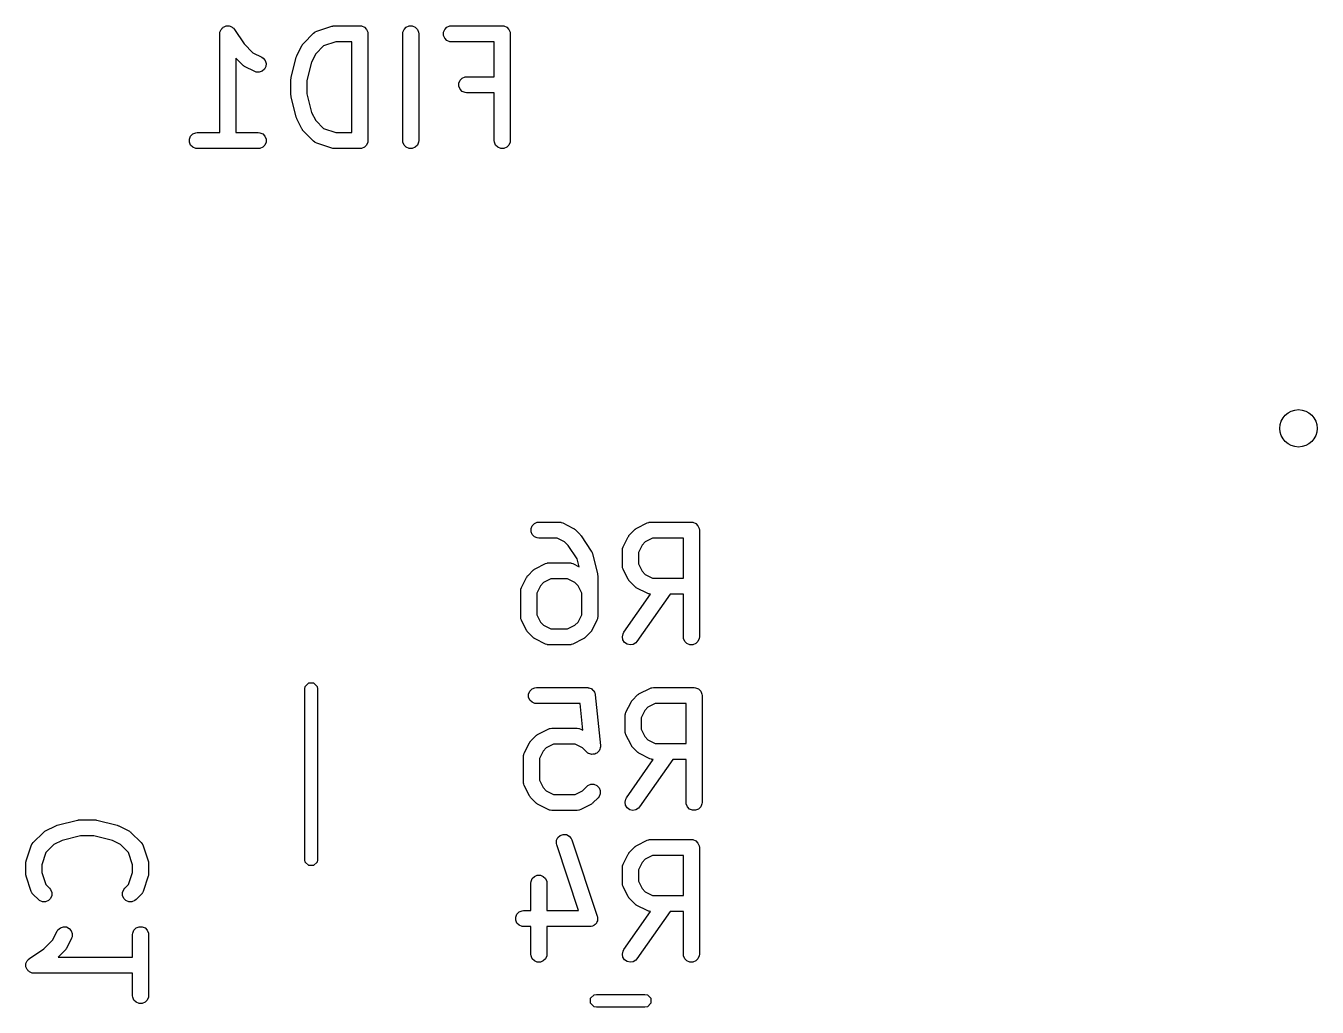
# Model space of a CAD drawing. Extents: x 0.25 to 2.52, y 0.36 to 1.75.
# Drawn here: x 1.9306 to 2.4069, y 1.3866 to 1.7484 of the extents above; entities that cross this region are included whole.
import ezdxf

# ---------------------------------------------------------------- set-up
doc = ezdxf.new("R2010")
doc.units = 0
doc.header["$MEASUREMENT"] = 0
doc.layers.add('BLACK', color=7, linetype='CONTINUOUS')

msp = doc.modelspace()

# ---------------------------------------------------------------- linework, layer by layer
at = {"layer": 'BLACK', "linetype": 'CONTINUOUS'}
for p, q in [((2.0037, 1.74803), (2.00394, 1.74819)), ((2.00394, 1.74819), (2.00422, 1.74825)), ((2.00422, 1.74825), (2.00449, 1.74836)), ((2.00449, 1.74836), (2.00478, 1.74836)), ((2.00478, 1.74836), (2.00507, 1.74842)), ((2.00507, 1.74842), (2.00535, 1.74836)), ((2.00535, 1.74836), (2.00564, 1.74836)), ((2.00564, 1.74836), (2.00591, 1.74825)), ((2.00591, 1.74825), (2.0062, 1.74819)), ((2.0062, 1.74819), (2.00644, 1.74803)), ((2.03788, 1.74639), (2.0435, 1.74827)), ((2.0435, 1.74827), (2.04379, 1.74833)), ((2.04379, 1.74833), (2.04386, 1.74836)), ((2.04386, 1.74836), (2.04397, 1.74837)), ((2.04397, 1.74837), (2.04407, 1.74839)), ((2.04407, 1.74839), (2.04415, 1.74839)), ((2.04415, 1.74839), (2.04444, 1.74842)), ((2.04444, 1.74842), (2.05381, 1.74842)), ((2.05381, 1.74842), (2.05439, 1.74836)), ((2.05439, 1.74836), (2.05545, 1.74792)), ((2.07092, 1.74792), (2.07198, 1.74836)), ((2.07198, 1.74836), (2.07314, 1.74836)), ((2.07314, 1.74836), (2.0742, 1.74792)), ((2.08592, 1.74792), (2.08698, 1.74836)), ((2.08698, 1.74836), (2.08756, 1.74842)), ((2.08756, 1.74842), (2.10631, 1.74842)), ((2.10631, 1.74842), (2.10688, 1.74836)), ((2.10688, 1.74836), (2.10795, 1.74792)), ((2.00212, 1.74547), (2.00217, 1.74604)), ((2.00212, 1.74546), (2.00212, 1.74547)), ((2.00212, 1.74547), (2.00212, 1.74547)), ((2.00212, 1.74547), (2.00212, 1.74547)), ((2.00212, 1.70905), (2.00212, 1.74546)), ((2.00217, 1.74604), (2.00228, 1.74631)), ((2.00228, 1.74631), (2.00234, 1.7466)), ((2.00234, 1.7466), (2.0025, 1.74684)), ((2.0025, 1.74684), (2.00261, 1.7471)), ((2.00261, 1.7471), (2.00282, 1.74731)), ((2.00282, 1.74731), (2.00298, 1.74755)), ((2.00298, 1.74755), (2.00322, 1.74771)), ((2.00322, 1.74771), (2.00343, 1.74792)), ((2.00343, 1.74792), (2.0037, 1.74803)), ((2.00644, 1.74803), (2.00671, 1.74792)), ((2.00671, 1.74792), (2.00692, 1.74771)), ((2.00692, 1.74771), (2.00716, 1.74755)), ((2.00716, 1.74755), (2.00752, 1.74711)), ((2.00752, 1.74711), (2.00752, 1.7471)), ((2.00752, 1.7471), (2.00752, 1.7471)), ((2.00752, 1.7471), (2.00753, 1.7471)), ((2.00753, 1.7471), (2.01111, 1.74172)), ((2.03298, 1.74193), (2.03673, 1.74568)), ((2.03673, 1.74568), (2.03717, 1.74604)), ((2.03717, 1.74604), (2.03727, 1.74608)), ((2.03727, 1.74608), (2.03735, 1.74615)), ((2.03735, 1.74615), (2.03788, 1.74639)), ((2.05545, 1.74792), (2.05627, 1.7471)), ((2.05627, 1.7471), (2.05671, 1.74604)), ((2.05671, 1.74604), (2.05676, 1.74546)), ((2.05676, 1.74546), (2.05676, 1.70609)), ((2.06961, 1.74546), (2.06966, 1.74604)), ((2.06961, 1.70609), (2.06961, 1.74546)), ((2.06966, 1.74604), (2.0701, 1.7471)), ((2.0701, 1.7471), (2.07092, 1.74792)), ((2.0742, 1.74792), (2.07501, 1.7471)), ((2.07501, 1.7471), (2.07546, 1.74604)), ((2.07546, 1.74604), (2.07551, 1.74546)), ((2.07551, 1.74546), (2.07551, 1.70609)), ((2.08466, 1.74604), (2.0851, 1.7471)), ((2.08466, 1.74489), (2.08466, 1.74604)), ((2.0851, 1.74382), (2.08466, 1.74489)), ((2.0851, 1.7471), (2.08592, 1.74792)), ((2.08592, 1.74301), (2.0851, 1.74382)), ((2.10795, 1.74792), (2.10876, 1.7471)), ((2.10876, 1.7471), (2.1092, 1.74604)), ((2.1092, 1.74604), (2.10926, 1.74546)), ((2.10926, 1.74546), (2.10926, 1.70609)), ((2.01111, 1.74172), (2.01432, 1.73852)), ((2.03055, 1.73741), (2.03242, 1.74116)), ((2.03242, 1.74116), (2.03258, 1.74141)), ((2.03258, 1.74141), (2.03261, 1.74148)), ((2.03261, 1.74148), (2.03268, 1.74156)), ((2.03268, 1.74156), (2.03273, 1.74165)), ((2.03273, 1.74165), (2.03279, 1.7417)), ((2.03279, 1.7417), (2.03298, 1.74193)), ((2.04041, 1.74101), (2.03749, 1.73809)), ((2.04492, 1.74251), (2.04041, 1.74101)), ((2.05086, 1.74251), (2.04492, 1.74251)), ((2.05086, 1.70905), (2.05086, 1.74251)), ((2.08698, 1.74257), (2.08592, 1.74301)), ((2.08756, 1.74251), (2.08698, 1.74257)), ((2.10335, 1.74251), (2.08756, 1.74251)), ((2.10335, 1.72967), (2.10335, 1.74251)), ((2.01048, 1.734), (2.00802, 1.73646)), ((2.00802, 1.73646), (2.00802, 1.70905)), ((2.01071, 1.73382), (2.01048, 1.734)), ((2.01076, 1.73376), (2.01071, 1.73382)), ((2.01085, 1.7337), (2.01076, 1.73376)), ((2.01432, 1.73852), (2.01764, 1.73686)), ((2.01764, 1.73686), (2.01813, 1.73655)), ((2.01813, 1.73655), (2.01888, 1.73568)), ((2.01888, 1.73568), (2.01925, 1.73458)), ((2.01925, 1.73458), (2.01916, 1.73344)), ((2.02845, 1.72931), (2.03033, 1.73681)), ((2.03033, 1.73681), (2.03034, 1.73685)), ((2.03034, 1.73687), (2.03043, 1.73711)), ((2.03034, 1.73685), (2.03034, 1.73687)), ((2.03043, 1.73711), (2.03052, 1.73735)), ((2.03052, 1.73735), (2.03053, 1.73737)), ((2.03053, 1.73737), (2.03055, 1.73741)), ((2.03598, 1.73506), (2.03427, 1.72823)), ((2.03749, 1.73809), (2.03598, 1.73506)), ((2.01093, 1.73363), (2.01085, 1.7337)), ((2.011, 1.73361), (2.01093, 1.73363)), ((2.01125, 1.73345), (2.011, 1.73361)), ((2.015, 1.73157), (2.01125, 1.73345)), ((2.01554, 1.73137), (2.015, 1.73157)), ((2.01669, 1.73129), (2.01554, 1.73137)), ((2.01778, 1.73165), (2.01669, 1.73129)), ((2.01865, 1.7324), (2.01778, 1.73165)), ((2.01916, 1.73344), (2.01865, 1.7324)), ((2.0284, 1.72895), (2.02842, 1.72917)), ((2.02842, 1.72917), (2.02844, 1.72921)), ((2.02844, 1.72921), (2.02845, 1.72931)), ((2.09073, 1.72836), (2.09154, 1.72917)), ((2.09154, 1.72917), (2.09261, 1.72961)), ((2.09261, 1.72961), (2.09318, 1.72967)), ((2.09318, 1.72967), (2.10335, 1.72967)), ((2.02836, 1.72859), (2.02837, 1.72869)), ((2.02836, 1.72297), (2.02836, 1.72859)), ((2.02837, 1.72873), (2.0284, 1.72895)), ((2.02837, 1.72869), (2.02837, 1.72873)), ((2.03427, 1.72823), (2.03427, 1.72333)), ((2.09029, 1.72729), (2.09073, 1.72836)), ((2.09029, 1.72614), (2.09029, 1.72729)), ((2.09073, 1.72508), (2.09029, 1.72614)), ((2.09154, 1.72426), (2.09073, 1.72508)), ((2.09261, 1.72382), (2.09154, 1.72426)), ((2.02837, 1.72287), (2.02836, 1.72297)), ((2.02837, 1.72282), (2.02837, 1.72287)), ((2.0284, 1.72261), (2.02837, 1.72282)), ((2.02842, 1.72239), (2.0284, 1.72261)), ((2.02844, 1.72235), (2.02842, 1.72239)), ((2.02845, 1.72225), (2.02844, 1.72235)), ((2.03033, 1.71475), (2.02845, 1.72225)), ((2.03427, 1.72333), (2.03598, 1.7165)), ((2.09318, 1.72376), (2.09261, 1.72382)), ((2.10335, 1.72376), (2.09318, 1.72376)), ((2.10335, 1.70609), (2.10335, 1.72376)), ((2.03034, 1.71471), (2.03033, 1.71475)), ((2.03034, 1.71469), (2.03034, 1.71471)), ((2.03598, 1.7165), (2.03749, 1.71347)), ((2.03043, 1.71445), (2.03034, 1.71469)), ((2.03052, 1.71421), (2.03043, 1.71445)), ((2.03053, 1.71419), (2.03052, 1.71421)), ((2.03055, 1.71415), (2.03053, 1.71419)), ((2.03242, 1.7104), (2.03055, 1.71415)), ((2.03258, 1.71015), (2.03242, 1.7104)), ((2.03261, 1.71008), (2.03258, 1.71015)), ((2.03268, 1.71), (2.03261, 1.71008)), ((2.03273, 1.70991), (2.03268, 1.71)), ((2.03749, 1.71347), (2.04041, 1.71055)), ((2.04041, 1.71055), (2.04492, 1.70905)), ((1.99092, 1.70667), (1.99136, 1.70773)), ((1.99092, 1.70552), (1.99092, 1.70667)), ((1.99136, 1.70445), (1.99092, 1.70552)), ((1.99136, 1.70773), (1.99218, 1.70855)), ((1.99218, 1.70855), (1.99324, 1.70899)), ((1.99324, 1.70899), (1.99382, 1.70905)), ((1.99382, 1.70905), (2.00212, 1.70905)), ((2.00802, 1.70905), (2.01632, 1.70905)), ((2.01632, 1.70905), (2.01689, 1.70899)), ((2.01689, 1.70899), (2.01796, 1.70855)), ((2.01796, 1.70855), (2.01877, 1.70773)), ((2.01877, 1.70773), (2.01921, 1.70667)), ((2.01921, 1.70552), (2.01877, 1.70445)), ((2.01921, 1.70667), (2.01921, 1.70552)), ((2.03279, 1.70986), (2.03273, 1.70991)), ((2.03298, 1.70963), (2.03279, 1.70986)), ((2.03673, 1.70588), (2.03298, 1.70963)), ((2.03717, 1.70551), (2.03673, 1.70588)), ((2.03727, 1.70547), (2.03717, 1.70551)), ((2.03735, 1.7054), (2.03727, 1.70547)), ((2.03788, 1.70517), (2.03735, 1.7054)), ((2.04492, 1.70905), (2.05086, 1.70905)), ((2.05671, 1.70552), (2.05627, 1.70445)), ((2.05676, 1.70609), (2.05671, 1.70552)), ((2.06966, 1.70552), (2.06961, 1.70609)), ((2.0701, 1.70445), (2.06966, 1.70552)), ((2.07546, 1.70552), (2.07501, 1.70445)), ((2.07551, 1.70609), (2.07546, 1.70552)), ((2.10341, 1.70552), (2.10335, 1.70609)), ((2.10385, 1.70445), (2.10341, 1.70552)), ((2.1092, 1.70552), (2.10876, 1.70445)), ((2.10926, 1.70609), (2.1092, 1.70552)), ((1.99218, 1.70364), (1.99136, 1.70445)), ((1.99324, 1.7032), (1.99218, 1.70364)), ((1.99382, 1.70314), (1.99324, 1.7032)), ((2.01632, 1.70314), (1.99382, 1.70314)), ((2.01689, 1.7032), (2.01632, 1.70314)), ((2.01796, 1.70364), (2.01689, 1.7032)), ((2.01877, 1.70445), (2.01796, 1.70364)), ((2.0435, 1.70329), (2.03788, 1.70517)), ((2.04379, 1.70323), (2.0435, 1.70329)), ((2.04386, 1.7032), (2.04379, 1.70323)), ((2.04397, 1.70319), (2.04386, 1.7032)), ((2.04407, 1.70316), (2.04397, 1.70319)), ((2.04415, 1.70317), (2.04407, 1.70316)), ((2.04444, 1.70314), (2.04415, 1.70317)), ((2.05381, 1.70314), (2.04444, 1.70314)), ((2.05439, 1.7032), (2.05381, 1.70314)), ((2.05545, 1.70364), (2.05439, 1.7032)), ((2.05627, 1.70445), (2.05545, 1.70364)), ((2.07092, 1.70364), (2.0701, 1.70445)), ((2.07198, 1.7032), (2.07092, 1.70364)), ((2.07314, 1.7032), (2.07198, 1.7032)), ((2.0742, 1.70364), (2.07314, 1.7032)), ((2.07501, 1.70445), (2.0742, 1.70364)), ((2.10467, 1.70364), (2.10385, 1.70445)), ((2.10573, 1.7032), (2.10467, 1.70364)), ((2.10688, 1.7032), (2.10573, 1.7032)), ((2.10795, 1.70364), (2.10688, 1.7032)), ((2.10876, 1.70445), (2.10795, 1.70364)), ((2.11692, 1.56304), (2.11736, 1.5641)), ((2.11692, 1.56189), (2.11692, 1.56304)), ((2.11736, 1.5641), (2.11818, 1.56492)), ((2.11818, 1.56492), (2.11924, 1.56536)), ((2.11924, 1.56536), (2.11982, 1.56542)), ((2.11982, 1.56542), (2.12731, 1.56542)), ((2.12731, 1.56542), (2.12789, 1.56536)), ((2.12789, 1.56536), (2.12799, 1.56532)), ((2.12799, 1.56532), (2.12809, 1.56531)), ((2.12809, 1.56531), (2.12864, 1.5651)), ((2.12864, 1.5651), (2.13238, 1.56323)), ((2.13238, 1.56323), (2.13263, 1.56307)), ((2.13263, 1.56307), (2.1327, 1.56304)), ((2.1327, 1.56304), (2.13279, 1.56298)), ((2.13279, 1.56298), (2.13287, 1.56292)), ((2.13287, 1.56292), (2.13293, 1.56286)), ((2.13293, 1.56286), (2.13315, 1.56268)), ((2.13315, 1.56268), (2.13503, 1.5608)), ((2.15335, 1.5608), (2.15522, 1.56268)), ((2.15522, 1.56268), (2.15545, 1.56286)), ((2.15545, 1.56286), (2.1555, 1.56292)), ((2.1555, 1.56292), (2.15559, 1.56298)), ((2.15559, 1.56298), (2.15567, 1.56304)), ((2.15567, 1.56304), (2.15574, 1.56307)), ((2.15574, 1.56307), (2.15599, 1.56323)), ((2.15599, 1.56323), (2.15974, 1.5651)), ((2.15974, 1.5651), (2.16028, 1.56531)), ((2.16028, 1.56531), (2.16039, 1.56532)), ((2.16039, 1.56532), (2.16048, 1.56536)), ((2.16048, 1.56536), (2.16106, 1.56542)), ((2.16106, 1.56542), (2.17606, 1.56542)), ((2.17606, 1.56542), (2.17663, 1.56536)), ((2.17663, 1.56536), (2.1777, 1.56492)), ((2.1777, 1.56492), (2.17851, 1.5641)), ((2.17851, 1.5641), (2.17895, 1.56304)), ((2.17895, 1.56304), (2.17901, 1.56246)), ((2.17901, 1.56246), (2.17901, 1.52309)), ((2.11736, 1.56082), (2.11692, 1.56189)), ((2.11818, 1.56001), (2.11736, 1.56082)), ((2.11924, 1.55957), (2.11818, 1.56001)), ((2.11982, 1.55951), (2.11924, 1.55957)), ((2.12662, 1.55951), (2.11982, 1.55951)), ((2.12932, 1.55816), (2.12662, 1.55951)), ((2.13064, 1.55683), (2.12932, 1.55816)), ((2.13503, 1.5608), (2.13503, 1.5608)), ((2.13503, 1.5608), (2.13503, 1.5608)), ((2.13503, 1.5608), (2.13522, 1.56057)), ((2.13522, 1.56057), (2.13539, 1.56035)), ((2.13539, 1.56035), (2.13539, 1.56035)), ((2.13539, 1.56035), (2.1354, 1.56035)), ((2.1354, 1.56035), (2.13915, 1.55473)), ((2.15092, 1.55629), (2.1528, 1.56003)), ((2.1528, 1.56003), (2.15295, 1.56028)), ((2.15295, 1.56028), (2.15298, 1.56035)), ((2.15298, 1.56035), (2.15305, 1.56044)), ((2.15305, 1.56044), (2.1531, 1.56052)), ((2.1531, 1.56052), (2.15316, 1.56058)), ((2.15316, 1.56058), (2.15335, 1.5608)), ((2.15906, 1.55816), (2.15786, 1.55697)), ((2.16176, 1.55951), (2.15906, 1.55816)), ((2.17311, 1.55951), (2.16176, 1.55951)), ((2.17311, 1.54479), (2.17311, 1.55951)), ((2.13395, 1.55188), (2.13064, 1.55683)), ((2.13915, 1.55473), (2.13932, 1.55441)), ((2.13932, 1.55441), (2.13936, 1.55435)), ((2.13936, 1.55435), (2.13938, 1.55428)), ((2.13938, 1.55428), (2.13942, 1.55422)), ((2.13942, 1.55422), (2.13943, 1.55415)), ((2.13943, 1.55415), (2.13955, 1.55381)), ((2.13955, 1.55381), (2.14143, 1.54631)), ((2.15061, 1.55496), (2.15067, 1.55554)), ((2.15061, 1.54934), (2.15061, 1.55496)), ((2.15067, 1.55554), (2.15071, 1.55564)), ((2.15071, 1.55574), (2.15092, 1.55629)), ((2.15071, 1.55564), (2.15071, 1.55574)), ((2.15786, 1.55697), (2.15651, 1.55427)), ((2.15651, 1.55427), (2.15651, 1.55004)), ((2.11809, 1.54798), (2.11818, 1.54805)), ((2.11818, 1.54805), (2.11825, 1.54808)), ((2.11825, 1.54808), (2.1185, 1.54823)), ((2.1185, 1.54823), (2.12224, 1.55011)), ((2.12224, 1.55011), (2.12279, 1.55031)), ((2.12279, 1.55031), (2.12289, 1.55032)), ((2.12289, 1.55032), (2.12299, 1.55036)), ((2.12299, 1.55036), (2.12357, 1.55042)), ((2.12357, 1.55042), (2.13106, 1.55042)), ((2.13106, 1.55042), (2.13164, 1.55036)), ((2.13164, 1.55036), (2.13174, 1.55032)), ((2.13174, 1.55032), (2.13184, 1.55031)), ((2.13184, 1.55031), (2.13238, 1.55011)), ((2.13238, 1.55011), (2.13468, 1.54896)), ((2.13468, 1.54896), (2.13395, 1.55188)), ((2.15067, 1.54876), (2.15061, 1.54934)), ((2.15071, 1.54867), (2.15067, 1.54876)), ((2.15071, 1.54856), (2.15071, 1.54867)), ((2.15092, 1.54802), (2.15071, 1.54856)), ((2.1528, 1.54427), (2.15092, 1.54802)), ((2.15651, 1.55004), (2.15786, 1.54734)), ((2.11343, 1.54129), (2.1153, 1.54504)), ((2.1153, 1.54504), (2.11546, 1.54528)), ((2.11546, 1.54528), (2.11549, 1.54536)), ((2.11549, 1.54536), (2.11555, 1.54544)), ((2.11555, 1.54544), (2.11561, 1.54553)), ((2.11561, 1.54553), (2.11567, 1.54558)), ((2.11567, 1.54558), (2.11585, 1.5458)), ((2.11585, 1.5458), (2.11773, 1.54768)), ((2.11773, 1.54768), (2.11795, 1.54786)), ((2.11795, 1.54786), (2.11801, 1.54792)), ((2.11801, 1.54792), (2.11809, 1.54798)), ((2.12426, 1.54451), (2.12156, 1.54316)), ((2.13037, 1.54451), (2.12426, 1.54451)), ((2.13306, 1.54316), (2.13037, 1.54451)), ((2.14143, 1.54631), (2.14144, 1.54621)), ((2.14144, 1.54621), (2.14146, 1.54617)), ((2.14146, 1.54617), (2.14148, 1.54595)), ((2.14148, 1.54595), (2.14151, 1.54573)), ((2.14151, 1.54573), (2.14151, 1.54569)), ((2.14151, 1.54569), (2.14152, 1.54559)), ((2.14152, 1.54559), (2.14152, 1.53059)), ((2.15295, 1.54402), (2.1528, 1.54427)), ((2.15298, 1.54395), (2.15295, 1.54402)), ((2.15305, 1.54387), (2.15298, 1.54395)), ((2.1531, 1.54378), (2.15305, 1.54387)), ((2.15316, 1.54373), (2.1531, 1.54378)), ((2.15335, 1.5435), (2.15316, 1.54373)), ((2.15522, 1.54163), (2.15335, 1.5435)), ((2.15786, 1.54734), (2.15906, 1.54614)), ((2.15906, 1.54614), (2.16176, 1.54479)), ((2.16176, 1.54479), (2.17311, 1.54479)), ((2.11311, 1.53997), (2.11317, 1.54054)), ((2.11311, 1.53059), (2.11311, 1.53997)), ((2.11317, 1.54054), (2.11321, 1.54064)), ((2.11321, 1.54064), (2.11322, 1.54075)), ((2.11322, 1.54075), (2.11343, 1.54129)), ((2.12037, 1.54197), (2.11902, 1.53927)), ((2.11902, 1.53927), (2.11902, 1.53129)), ((2.12156, 1.54316), (2.12037, 1.54197)), ((2.13426, 1.54197), (2.13306, 1.54316)), ((2.13561, 1.53927), (2.13426, 1.54197)), ((2.13561, 1.53129), (2.13561, 1.53927)), ((2.15114, 1.52479), (2.16102, 1.53889)), ((2.15545, 1.54144), (2.15522, 1.54163)), ((2.1555, 1.54138), (2.15545, 1.54144)), ((2.15559, 1.54133), (2.1555, 1.54138)), ((2.15567, 1.54126), (2.15559, 1.54133)), ((2.15574, 1.54123), (2.15567, 1.54126)), ((2.15599, 1.54108), (2.15574, 1.54123)), ((2.16822, 1.53889), (2.15598, 1.5214)), ((2.15974, 1.5392), (2.15599, 1.54108)), ((2.16028, 1.53899), (2.15974, 1.5392)), ((2.16039, 1.53899), (2.16028, 1.53899)), ((2.16048, 1.53895), (2.16039, 1.53899)), ((2.16102, 1.53889), (2.16048, 1.53895)), ((2.17311, 1.53889), (2.16822, 1.53889)), ((2.17311, 1.52309), (2.17311, 1.53889)), ((2.11317, 1.53002), (2.11311, 1.53059)), ((2.11321, 1.52992), (2.11317, 1.53002)), ((2.11322, 1.52981), (2.11321, 1.52992)), ((2.11343, 1.52927), (2.11322, 1.52981)), ((2.1153, 1.52552), (2.11343, 1.52927)), ((2.11902, 1.53129), (2.12037, 1.52859)), ((2.13426, 1.52859), (2.13561, 1.53129)), ((2.1412, 1.52927), (2.13933, 1.52552)), ((2.14141, 1.52981), (2.1412, 1.52927)), ((2.14142, 1.52992), (2.14141, 1.52981)), ((2.14146, 1.53002), (2.14142, 1.52992)), ((2.14152, 1.53059), (2.14146, 1.53002)), ((2.11546, 1.52527), (2.1153, 1.52552)), ((2.11549, 1.5252), (2.11546, 1.52527)), ((2.11555, 1.52512), (2.11549, 1.5252)), ((2.11561, 1.52503), (2.11555, 1.52512)), ((2.11567, 1.52498), (2.11561, 1.52503)), ((2.11585, 1.52476), (2.11567, 1.52498)), ((2.11773, 1.52288), (2.11585, 1.52476)), ((2.12037, 1.52859), (2.12156, 1.5274)), ((2.12156, 1.5274), (2.12426, 1.52605)), ((2.12426, 1.52605), (2.13037, 1.52605)), ((2.13037, 1.52605), (2.13306, 1.5274)), ((2.13306, 1.5274), (2.13426, 1.52859)), ((2.13878, 1.52476), (2.1369, 1.52288)), ((2.13896, 1.52498), (2.13878, 1.52476)), ((2.13902, 1.52503), (2.13896, 1.52498)), ((2.13908, 1.52512), (2.13902, 1.52503)), ((2.13914, 1.5252), (2.13908, 1.52512)), ((2.13917, 1.52527), (2.13914, 1.5252)), ((2.13933, 1.52552), (2.13917, 1.52527)), ((2.15061, 1.52316), (2.15086, 1.52428)), ((2.15086, 1.52428), (2.15114, 1.52479)), ((2.11795, 1.52269), (2.11773, 1.52288)), ((2.11801, 1.52264), (2.11795, 1.52269)), ((2.11809, 1.52258), (2.11801, 1.52264)), ((2.11818, 1.52251), (2.11809, 1.52258)), ((2.11825, 1.52248), (2.11818, 1.52251)), ((2.1185, 1.52233), (2.11825, 1.52248)), ((2.12224, 1.52045), (2.1185, 1.52233)), ((2.12279, 1.52025), (2.12224, 1.52045)), ((2.12289, 1.52024), (2.12279, 1.52025)), ((2.12299, 1.5202), (2.12289, 1.52024)), ((2.12357, 1.52014), (2.12299, 1.5202)), ((2.13106, 1.52014), (2.12357, 1.52014)), ((2.13164, 1.5202), (2.13106, 1.52014)), ((2.13174, 1.52024), (2.13164, 1.5202)), ((2.13184, 1.52025), (2.13174, 1.52024)), ((2.13238, 1.52045), (2.13184, 1.52025)), ((2.13613, 1.52233), (2.13238, 1.52045)), ((2.13638, 1.52248), (2.13613, 1.52233)), ((2.13645, 1.52251), (2.13638, 1.52248)), ((2.13654, 1.52258), (2.13645, 1.52251)), ((2.13662, 1.52264), (2.13654, 1.52258)), ((2.13668, 1.52269), (2.13662, 1.52264)), ((2.1369, 1.52288), (2.13668, 1.52269)), ((2.15081, 1.52202), (2.15061, 1.52316)), ((2.15143, 1.52105), (2.15081, 1.52202)), ((2.15237, 1.52039), (2.15143, 1.52105)), ((2.1535, 1.52014), (2.15237, 1.52039)), ((2.15463, 1.52034), (2.1535, 1.52014)), ((2.1556, 1.52096), (2.15463, 1.52034)), ((2.15598, 1.5214), (2.1556, 1.52096)), ((2.17316, 1.52252), (2.17311, 1.52309)), ((2.1736, 1.52145), (2.17316, 1.52252)), ((2.17442, 1.52064), (2.1736, 1.52145)), ((2.17548, 1.5202), (2.17442, 1.52064)), ((2.17663, 1.5202), (2.17548, 1.5202)), ((2.1777, 1.52064), (2.17663, 1.5202)), ((2.17851, 1.52145), (2.1777, 1.52064)), ((2.17895, 1.52252), (2.17851, 1.52145)), ((2.17901, 1.52309), (2.17895, 1.52252)), ((2.03364, 1.50484), (2.03492, 1.50612)), ((2.03492, 1.50612), (2.03673, 1.50612)), ((2.03673, 1.50612), (2.03801, 1.50484)), ((2.03346, 1.50394), (2.03364, 1.50484)), ((2.03346, 1.44094), (2.03346, 1.50394)), ((2.03801, 1.50484), (2.03819, 1.50394)), ((2.03819, 1.50394), (2.03819, 1.44094)), ((2.11605, 1.50204), (2.11649, 1.5031)), ((2.11605, 1.50089), (2.11605, 1.50204)), ((2.11649, 1.49982), (2.11605, 1.50089)), ((2.11649, 1.5031), (2.1173, 1.50392)), ((2.1173, 1.50392), (2.11837, 1.50436)), ((2.11837, 1.50436), (2.11894, 1.50442)), ((2.11894, 1.50442), (2.13769, 1.50442)), ((2.13769, 1.50442), (2.1379, 1.5044)), ((2.1379, 1.5044), (2.13797, 1.5044)), ((2.13797, 1.5044), (2.13804, 1.50438)), ((2.13804, 1.50438), (2.13826, 1.50436)), ((2.13826, 1.50436), (2.13866, 1.50419)), ((2.13866, 1.50419), (2.13908, 1.50407)), ((2.13908, 1.50407), (2.13919, 1.50398)), ((2.13919, 1.50398), (2.13933, 1.50392)), ((2.13933, 1.50392), (2.13963, 1.50361)), ((2.13963, 1.50361), (2.13997, 1.50334)), ((2.13997, 1.50334), (2.14004, 1.50321)), ((2.14004, 1.50321), (2.14014, 1.5031)), ((2.14014, 1.5031), (2.14031, 1.50271)), ((2.14031, 1.50271), (2.14051, 1.50233)), ((2.14051, 1.50233), (2.14056, 1.50211)), ((2.14056, 1.50211), (2.14058, 1.50204)), ((2.14058, 1.50204), (2.14058, 1.50197)), ((2.14058, 1.50197), (2.14063, 1.50176)), ((2.14063, 1.50176), (2.1425, 1.48301)), ((2.15435, 1.4998), (2.15622, 1.50168)), ((2.15622, 1.50168), (2.15645, 1.50186)), ((2.15645, 1.50186), (2.1565, 1.50192)), ((2.1565, 1.50192), (2.15659, 1.50198)), ((2.15659, 1.50198), (2.15667, 1.50204)), ((2.15667, 1.50204), (2.15674, 1.50207)), ((2.15674, 1.50207), (2.15699, 1.50223)), ((2.15699, 1.50223), (2.16074, 1.5041)), ((2.16074, 1.5041), (2.16128, 1.50431)), ((2.16128, 1.50431), (2.16139, 1.50432)), ((2.16139, 1.50432), (2.16148, 1.50436)), ((2.16148, 1.50436), (2.16206, 1.50442)), ((2.16206, 1.50442), (2.17706, 1.50442)), ((2.17706, 1.50442), (2.17763, 1.50436)), ((2.17763, 1.50436), (2.1787, 1.50392)), ((2.1787, 1.50392), (2.17951, 1.5031)), ((2.17951, 1.5031), (2.17995, 1.50204)), ((2.17995, 1.50204), (2.18001, 1.50146)), ((2.18001, 1.50146), (2.18001, 1.46209)), ((2.1173, 1.49901), (2.11649, 1.49982)), ((2.11837, 1.49857), (2.1173, 1.49901)), ((2.11894, 1.49851), (2.11837, 1.49857)), ((2.13502, 1.49851), (2.11894, 1.49851)), ((2.13599, 1.48874), (2.13502, 1.49851)), ((2.15192, 1.49529), (2.1538, 1.49903)), ((2.1538, 1.49903), (2.15395, 1.49928)), ((2.15395, 1.49928), (2.15398, 1.49935)), ((2.15398, 1.49935), (2.15405, 1.49944)), ((2.15405, 1.49944), (2.1541, 1.49952)), ((2.1541, 1.49952), (2.15416, 1.49958)), ((2.15416, 1.49958), (2.15435, 1.4998)), ((2.15886, 1.49597), (2.15751, 1.49327)), ((2.16006, 1.49716), (2.15886, 1.49597)), ((2.16276, 1.49851), (2.16006, 1.49716)), ((2.17411, 1.49851), (2.16276, 1.49851)), ((2.17411, 1.48379), (2.17411, 1.49851)), ((2.15161, 1.49396), (2.15167, 1.49454)), ((2.15161, 1.48834), (2.15161, 1.49396)), ((2.15167, 1.49454), (2.15171, 1.49464)), ((2.15171, 1.49474), (2.15192, 1.49529)), ((2.15171, 1.49464), (2.15171, 1.49474)), ((2.15751, 1.49327), (2.15751, 1.48904)), ((2.11685, 1.4848), (2.11873, 1.48668)), ((2.11873, 1.48668), (2.11895, 1.48686)), ((2.11895, 1.48686), (2.11901, 1.48692)), ((2.11901, 1.48692), (2.11909, 1.48698)), ((2.11909, 1.48698), (2.11918, 1.48705)), ((2.11918, 1.48705), (2.11925, 1.48708)), ((2.11925, 1.48708), (2.1195, 1.48723)), ((2.1195, 1.48723), (2.12324, 1.48911)), ((2.12324, 1.48911), (2.12379, 1.48931)), ((2.12379, 1.48931), (2.12389, 1.48932)), ((2.12389, 1.48932), (2.12399, 1.48936)), ((2.12399, 1.48936), (2.12457, 1.48942)), ((2.12457, 1.48942), (2.13394, 1.48942)), ((2.13394, 1.48942), (2.13452, 1.48936)), ((2.13452, 1.48936), (2.13461, 1.48932)), ((2.13461, 1.48932), (2.13472, 1.48931)), ((2.13472, 1.48931), (2.13526, 1.48911)), ((2.13526, 1.48911), (2.13599, 1.48874)), ((2.15167, 1.48776), (2.15161, 1.48834)), ((2.15171, 1.48767), (2.15167, 1.48776)), ((2.15171, 1.48756), (2.15171, 1.48767)), ((2.15192, 1.48702), (2.15171, 1.48756)), ((2.1538, 1.48327), (2.15192, 1.48702)), ((2.15751, 1.48904), (2.15886, 1.48634)), ((2.15886, 1.48634), (2.16006, 1.48514)), ((2.11443, 1.48029), (2.1163, 1.48404)), ((2.1163, 1.48404), (2.11646, 1.48428)), ((2.11646, 1.48428), (2.11649, 1.48436)), ((2.11649, 1.48436), (2.11655, 1.48444)), ((2.11655, 1.48444), (2.11661, 1.48453)), ((2.11661, 1.48453), (2.11667, 1.48458)), ((2.11667, 1.48458), (2.11685, 1.4848)), ((2.12256, 1.48216), (2.12137, 1.48097)), ((2.12526, 1.48351), (2.12256, 1.48216)), ((2.13324, 1.48351), (2.12526, 1.48351)), ((2.13594, 1.48216), (2.13324, 1.48351)), ((2.13748, 1.48063), (2.13594, 1.48216)), ((2.14217, 1.48133), (2.14208, 1.48121)), ((2.14229, 1.48174), (2.14217, 1.48133)), ((2.14246, 1.48214), (2.14229, 1.48174)), ((2.1425, 1.48243), (2.14246, 1.48229)), ((2.14246, 1.48229), (2.14246, 1.48214)), ((2.1425, 1.48301), (2.1425, 1.48243)), ((2.15395, 1.48302), (2.1538, 1.48327)), ((2.15398, 1.48295), (2.15395, 1.48302)), ((2.15405, 1.48287), (2.15398, 1.48295)), ((2.1541, 1.48278), (2.15405, 1.48287)), ((2.15416, 1.48273), (2.1541, 1.48278)), ((2.15435, 1.4825), (2.15416, 1.48273)), ((2.15622, 1.48063), (2.15435, 1.4825)), ((2.16006, 1.48514), (2.16276, 1.48379)), ((2.16276, 1.48379), (2.17411, 1.48379)), ((2.11411, 1.47897), (2.11417, 1.47954)), ((2.11411, 1.46959), (2.11411, 1.47897)), ((2.11417, 1.47954), (2.11421, 1.47964)), ((2.11421, 1.47964), (2.11422, 1.47975)), ((2.11422, 1.47975), (2.11443, 1.48029)), ((2.12137, 1.48097), (2.12002, 1.47827)), ((2.12002, 1.47827), (2.12002, 1.47029)), ((2.13792, 1.48026), (2.13748, 1.48063)), ((2.13806, 1.4802), (2.13792, 1.48026)), ((2.13818, 1.48011), (2.13806, 1.4802)), ((2.13859, 1.47999), (2.13818, 1.48011)), ((2.13899, 1.47982), (2.13859, 1.47999)), ((2.13914, 1.47982), (2.13899, 1.47982)), ((2.13928, 1.47978), (2.13914, 1.47982)), ((2.13971, 1.47982), (2.13928, 1.47978)), ((2.14014, 1.47982), (2.13971, 1.47982)), ((2.14028, 1.47988), (2.14014, 1.47982)), ((2.14042, 1.47989), (2.14028, 1.47988)), ((2.14081, 1.4801), (2.14042, 1.47989)), ((2.1412, 1.48026), (2.14081, 1.4801)), ((2.14131, 1.48037), (2.1412, 1.48026)), ((2.14144, 1.48044), (2.14131, 1.48037)), ((2.14171, 1.48077), (2.14144, 1.48044)), ((2.14202, 1.48108), (2.14171, 1.48077)), ((2.14208, 1.48121), (2.14202, 1.48108)), ((2.15214, 1.46379), (2.16202, 1.47789)), ((2.15645, 1.48044), (2.15622, 1.48063)), ((2.1565, 1.48038), (2.15645, 1.48044)), ((2.15659, 1.48033), (2.1565, 1.48038)), ((2.15667, 1.48026), (2.15659, 1.48033)), ((2.15674, 1.48023), (2.15667, 1.48026)), ((2.15699, 1.48008), (2.15674, 1.48023)), ((2.16922, 1.47789), (2.15698, 1.4604)), ((2.16074, 1.4782), (2.15699, 1.48008)), ((2.16128, 1.47799), (2.16074, 1.4782)), ((2.16139, 1.47799), (2.16128, 1.47799)), ((2.16148, 1.47795), (2.16139, 1.47799)), ((2.16202, 1.47789), (2.16148, 1.47795)), ((2.17411, 1.47789), (2.16922, 1.47789)), ((2.17411, 1.46209), (2.17411, 1.47789)), ((2.11417, 1.46902), (2.11411, 1.46959)), ((2.11421, 1.46892), (2.11417, 1.46902)), ((2.11422, 1.46881), (2.11421, 1.46892)), ((2.11443, 1.46827), (2.11422, 1.46881)), ((2.1163, 1.46452), (2.11443, 1.46827)), ((2.12002, 1.47029), (2.12137, 1.46759)), ((2.12137, 1.46759), (2.12256, 1.4664)), ((2.13594, 1.4664), (2.13748, 1.46793)), ((2.13748, 1.46793), (2.13792, 1.4683)), ((2.13792, 1.4683), (2.13899, 1.46874)), ((2.13899, 1.46874), (2.14014, 1.46874)), ((2.14014, 1.46874), (2.1412, 1.4683)), ((2.1412, 1.4683), (2.14202, 1.46748)), ((2.14202, 1.46748), (2.14246, 1.46642)), ((2.11646, 1.46427), (2.1163, 1.46452)), ((2.11649, 1.4642), (2.11646, 1.46427)), ((2.11655, 1.46412), (2.11649, 1.4642)), ((2.11661, 1.46403), (2.11655, 1.46412)), ((2.11667, 1.46398), (2.11661, 1.46403)), ((2.11685, 1.46376), (2.11667, 1.46398)), ((2.11873, 1.46188), (2.11685, 1.46376)), ((2.12256, 1.4664), (2.12526, 1.46505)), ((2.12526, 1.46505), (2.13324, 1.46505)), ((2.13324, 1.46505), (2.13594, 1.4664)), ((2.14165, 1.46376), (2.13978, 1.46188)), ((2.14202, 1.4642), (2.14165, 1.46376)), ((2.14246, 1.46527), (2.14202, 1.4642)), ((2.14246, 1.46642), (2.14246, 1.46527)), ((2.15161, 1.46216), (2.15186, 1.46328)), ((2.15186, 1.46328), (2.15214, 1.46379)), ((2.11895, 1.46169), (2.11873, 1.46188)), ((2.11901, 1.46164), (2.11895, 1.46169)), ((2.11909, 1.46158), (2.11901, 1.46164)), ((2.11918, 1.46151), (2.11909, 1.46158)), ((2.11925, 1.46148), (2.11918, 1.46151)), ((2.1195, 1.46133), (2.11925, 1.46148)), ((2.12324, 1.45945), (2.1195, 1.46133)), ((2.12379, 1.45925), (2.12324, 1.45945)), ((2.12389, 1.45924), (2.12379, 1.45925)), ((2.12399, 1.4592), (2.12389, 1.45924)), ((2.12457, 1.45914), (2.12399, 1.4592)), ((2.13394, 1.45914), (2.12457, 1.45914)), ((2.13452, 1.4592), (2.13394, 1.45914)), ((2.13461, 1.45924), (2.13452, 1.4592)), ((2.13472, 1.45925), (2.13461, 1.45924)), ((2.13526, 1.45945), (2.13472, 1.45925)), ((2.13901, 1.46133), (2.13526, 1.45945)), ((2.13926, 1.46148), (2.13901, 1.46133)), ((2.13933, 1.46151), (2.13926, 1.46148)), ((2.13941, 1.46158), (2.13933, 1.46151)), ((2.1395, 1.46164), (2.13941, 1.46158)), ((2.13955, 1.46169), (2.1395, 1.46164)), ((2.13978, 1.46188), (2.13955, 1.46169)), ((2.15181, 1.46102), (2.15161, 1.46216)), ((2.15243, 1.46005), (2.15181, 1.46102)), ((2.15337, 1.45939), (2.15243, 1.46005)), ((2.1545, 1.45914), (2.15337, 1.45939)), ((2.15563, 1.45934), (2.1545, 1.45914)), ((2.1566, 1.45996), (2.15563, 1.45934)), ((2.15698, 1.4604), (2.1566, 1.45996)), ((2.17416, 1.46152), (2.17411, 1.46209)), ((2.1746, 1.46045), (2.17416, 1.46152)), ((2.17542, 1.45964), (2.1746, 1.46045)), ((2.17648, 1.4592), (2.17542, 1.45964)), ((2.17763, 1.4592), (2.17648, 1.4592)), ((2.1787, 1.45964), (2.17763, 1.4592)), ((2.17951, 1.46045), (2.1787, 1.45964)), ((2.17995, 1.46152), (2.17951, 1.46045)), ((2.18001, 1.46209), (2.17995, 1.46152)), ((1.93784, 1.45157), (1.94159, 1.45345)), ((1.94159, 1.45345), (1.94163, 1.45346)), ((1.94163, 1.45346), (1.94165, 1.45348)), ((1.94165, 1.45348), (1.94189, 1.45356)), ((1.94189, 1.45356), (1.94213, 1.45365)), ((1.94213, 1.45365), (1.94215, 1.45366)), ((1.94215, 1.45366), (1.94219, 1.45367)), ((1.94219, 1.45367), (1.94969, 1.45555)), ((1.94969, 1.45555), (1.94979, 1.45556)), ((1.94979, 1.45556), (1.94983, 1.45558)), ((1.94983, 1.45558), (1.95005, 1.4556)), ((1.95005, 1.4556), (1.95027, 1.45563)), ((1.95027, 1.45563), (1.95031, 1.45562)), ((1.95031, 1.45562), (1.95041, 1.45563)), ((1.95041, 1.45563), (1.95603, 1.45563)), ((1.95603, 1.45563), (1.95613, 1.45562)), ((1.95613, 1.45562), (1.95618, 1.45563)), ((1.95618, 1.45563), (1.95639, 1.4556)), ((1.95639, 1.4556), (1.95661, 1.45558)), ((1.95661, 1.45558), (1.95665, 1.45556)), ((1.95665, 1.45556), (1.95675, 1.45555)), ((1.95675, 1.45555), (1.96425, 1.45367)), ((1.96425, 1.45367), (1.96429, 1.45366)), ((1.96429, 1.45366), (1.96431, 1.45365)), ((1.96431, 1.45365), (1.96455, 1.45356)), ((1.96455, 1.45356), (1.96479, 1.45348)), ((1.96479, 1.45348), (1.96481, 1.45346)), ((1.96481, 1.45346), (1.96485, 1.45345)), ((1.96485, 1.45345), (1.9686, 1.45157)), ((1.93332, 1.44727), (1.93707, 1.45102)), ((1.93707, 1.45102), (1.9373, 1.45121)), ((1.9373, 1.45121), (1.93735, 1.45126)), ((1.93735, 1.45126), (1.93744, 1.45132)), ((1.93744, 1.45132), (1.93752, 1.45139)), ((1.93752, 1.45139), (1.93759, 1.45142)), ((1.93759, 1.45142), (1.93784, 1.45157)), ((1.94394, 1.44802), (1.94091, 1.44651)), ((1.95077, 1.44973), (1.94394, 1.44802)), ((1.95567, 1.44973), (1.95077, 1.44973)), ((1.9625, 1.44802), (1.95567, 1.44973)), ((1.96553, 1.44651), (1.9625, 1.44802)), ((1.9686, 1.45157), (1.96885, 1.45142)), ((1.96885, 1.45142), (1.96892, 1.45139)), ((1.96892, 1.45139), (1.969, 1.45132)), ((1.969, 1.45132), (1.96909, 1.45126)), ((1.96909, 1.45126), (1.96914, 1.45121)), ((1.96914, 1.45121), (1.96937, 1.45102)), ((1.96937, 1.45102), (1.97312, 1.44727)), ((2.12626, 1.44697), (2.12634, 1.44812)), ((2.12634, 1.44812), (2.12686, 1.44915)), ((2.12686, 1.44915), (2.12773, 1.4499)), ((2.12773, 1.4499), (2.12882, 1.45027)), ((2.12882, 1.45027), (2.12997, 1.45019)), ((2.12997, 1.45019), (2.131, 1.44967)), ((2.131, 1.44967), (2.13175, 1.4488)), ((2.13175, 1.4488), (2.13199, 1.44827)), ((2.13199, 1.44827), (2.14136, 1.42015)), ((2.15599, 1.44623), (2.15974, 1.4481)), ((2.15974, 1.4481), (2.16028, 1.44831)), ((2.16028, 1.44831), (2.16039, 1.44832)), ((2.16039, 1.44832), (2.16048, 1.44836)), ((2.16048, 1.44836), (2.16106, 1.44842)), ((2.16106, 1.44842), (2.17606, 1.44842)), ((2.17606, 1.44842), (2.17663, 1.44836)), ((2.17663, 1.44836), (2.1777, 1.44792)), ((1.93073, 1.44049), (1.93261, 1.44612)), ((1.93261, 1.44612), (1.93285, 1.44664)), ((1.93285, 1.44664), (1.93292, 1.44672)), ((1.93292, 1.44672), (1.93296, 1.44682)), ((1.93296, 1.44682), (1.93332, 1.44727)), ((1.93799, 1.44359), (1.93649, 1.43908)), ((1.94091, 1.44651), (1.93799, 1.44359)), ((1.96845, 1.44359), (1.96553, 1.44651)), ((1.96995, 1.43908), (1.96845, 1.44359)), ((1.97312, 1.44727), (1.97349, 1.44682)), ((1.97349, 1.44682), (1.97353, 1.44672)), ((1.97353, 1.44672), (1.9736, 1.44664)), ((1.9736, 1.44664), (1.97383, 1.44612)), ((1.97383, 1.44612), (1.97571, 1.44049)), ((2.12639, 1.4464), (2.12626, 1.44697)), ((2.13447, 1.42217), (2.12639, 1.4464)), ((2.1528, 1.44303), (2.15295, 1.44328)), ((2.15295, 1.44328), (2.15298, 1.44335)), ((2.15298, 1.44335), (2.15305, 1.44344)), ((2.15305, 1.44344), (2.1531, 1.44352)), ((2.1531, 1.44352), (2.15316, 1.44358)), ((2.15316, 1.44358), (2.15335, 1.4438)), ((2.15335, 1.4438), (2.15522, 1.44568)), ((2.15522, 1.44568), (2.15545, 1.44586)), ((2.15545, 1.44586), (2.1555, 1.44592)), ((2.1555, 1.44592), (2.15559, 1.44598)), ((2.15559, 1.44598), (2.15567, 1.44604)), ((2.15567, 1.44604), (2.15574, 1.44607)), ((2.15574, 1.44607), (2.15599, 1.44623)), ((2.1777, 1.44792), (2.17851, 1.4471)), ((2.17851, 1.4471), (2.17895, 1.44604)), ((2.17895, 1.44604), (2.17901, 1.44546)), ((2.17901, 1.44546), (2.17901, 1.40609)), ((1.93058, 1.43956), (1.93061, 1.43985)), ((1.93058, 1.43581), (1.93058, 1.43956)), ((1.93061, 1.43993), (1.93063, 1.44003)), ((1.93061, 1.43985), (1.93061, 1.43993)), ((1.93063, 1.44003), (1.93064, 1.44013)), ((1.93064, 1.44013), (1.93067, 1.44021)), ((1.93067, 1.44021), (1.93073, 1.44049)), ((1.93649, 1.43908), (1.93649, 1.43629)), ((1.96995, 1.43629), (1.96995, 1.43908)), ((1.97571, 1.44049), (1.97577, 1.44021)), ((1.97577, 1.44021), (1.9758, 1.44013)), ((1.9758, 1.44013), (1.97581, 1.44003)), ((1.97581, 1.44003), (1.97584, 1.43993)), ((1.97584, 1.43993), (1.97583, 1.43985)), ((1.97583, 1.43985), (1.97586, 1.43956)), ((1.97586, 1.43956), (1.97586, 1.43581)), ((2.03364, 1.44004), (2.03346, 1.44094)), ((2.03492, 1.43876), (2.03364, 1.44004)), ((2.03673, 1.43876), (2.03492, 1.43876)), ((2.03801, 1.44004), (2.03673, 1.43876)), ((2.03819, 1.44094), (2.03801, 1.44004)), ((2.15061, 1.43796), (2.15067, 1.43854)), ((2.15067, 1.43854), (2.15071, 1.43864)), ((2.15071, 1.43874), (2.15092, 1.43929)), ((2.15071, 1.43864), (2.15071, 1.43874)), ((2.15092, 1.43929), (2.1528, 1.44303)), ((2.15786, 1.43997), (2.15651, 1.43727)), ((2.15906, 1.44116), (2.15786, 1.43997)), ((2.16176, 1.44251), (2.15906, 1.44116)), ((2.17311, 1.44251), (2.16176, 1.44251)), ((2.17311, 1.42779), (2.17311, 1.44251)), ((1.93061, 1.43552), (1.93058, 1.43581)), ((1.93061, 1.43544), (1.93061, 1.43552)), ((1.93063, 1.43534), (1.93061, 1.43544)), ((1.93064, 1.43523), (1.93063, 1.43534)), ((1.93067, 1.43516), (1.93064, 1.43523)), ((1.93073, 1.43487), (1.93067, 1.43516)), ((1.93261, 1.42925), (1.93073, 1.43487)), ((1.93649, 1.43629), (1.93799, 1.43178)), ((1.96845, 1.43178), (1.96995, 1.43629)), ((1.97571, 1.43487), (1.97383, 1.42925)), ((1.97577, 1.43516), (1.97571, 1.43487)), ((1.9758, 1.43523), (1.97577, 1.43516)), ((1.97581, 1.43534), (1.9758, 1.43523)), ((1.97584, 1.43544), (1.97581, 1.43534)), ((1.97586, 1.43581), (1.97583, 1.43552)), ((1.97583, 1.43552), (1.97584, 1.43544)), ((2.11692, 1.43292), (2.11736, 1.43398)), ((2.11736, 1.43398), (2.11818, 1.4348)), ((2.11818, 1.4348), (2.11924, 1.43524)), ((2.11924, 1.43524), (2.12039, 1.43524)), ((2.12039, 1.43524), (2.12146, 1.4348)), ((2.12146, 1.4348), (2.12227, 1.43398)), ((2.12227, 1.43398), (2.12271, 1.43292)), ((2.15061, 1.43234), (2.15061, 1.43796)), ((2.15651, 1.43727), (2.15651, 1.43304)), ((1.93285, 1.42872), (1.93261, 1.42925)), ((1.93799, 1.43178), (1.93937, 1.4304)), ((1.93937, 1.4304), (1.93974, 1.42995)), ((1.93974, 1.42995), (1.94018, 1.42889)), ((1.96626, 1.42889), (1.9667, 1.42995)), ((1.9667, 1.42995), (1.96707, 1.4304)), ((1.96707, 1.4304), (1.96845, 1.43178)), ((1.97383, 1.42925), (1.9736, 1.42872)), ((2.11686, 1.43234), (2.11692, 1.43292)), ((2.11686, 1.42217), (2.11686, 1.43234)), ((2.12271, 1.43292), (2.12277, 1.43234)), ((2.12277, 1.43234), (2.12277, 1.42217)), ((2.15067, 1.43176), (2.15061, 1.43234)), ((2.15071, 1.43167), (2.15067, 1.43176)), ((2.15071, 1.43156), (2.15071, 1.43167)), ((2.15092, 1.43102), (2.15071, 1.43156)), ((2.1528, 1.42727), (2.15092, 1.43102)), ((2.15651, 1.43304), (2.15786, 1.43034)), ((2.15786, 1.43034), (2.15906, 1.42914)), ((2.15906, 1.42914), (2.16176, 1.42779)), ((1.93292, 1.42864), (1.93285, 1.42872)), ((1.93296, 1.42854), (1.93292, 1.42864)), ((1.93332, 1.4281), (1.93296, 1.42854)), ((1.9352, 1.42622), (1.93332, 1.4281)), ((1.93565, 1.42585), (1.9352, 1.42622)), ((1.93671, 1.42541), (1.93565, 1.42585)), ((1.93786, 1.42541), (1.93671, 1.42541)), ((1.93893, 1.42585), (1.93786, 1.42541)), ((1.93974, 1.42667), (1.93893, 1.42585)), ((1.94018, 1.42773), (1.93974, 1.42667)), ((1.94018, 1.42889), (1.94018, 1.42773)), ((1.96626, 1.42773), (1.96626, 1.42889)), ((1.9667, 1.42667), (1.96626, 1.42773)), ((1.96752, 1.42585), (1.9667, 1.42667)), ((1.96858, 1.42541), (1.96752, 1.42585)), ((1.96973, 1.42541), (1.96858, 1.42541)), ((1.9708, 1.42585), (1.96973, 1.42541)), ((1.97124, 1.42622), (1.9708, 1.42585)), ((1.97312, 1.4281), (1.97124, 1.42622)), ((1.97349, 1.42854), (1.97312, 1.4281)), ((1.97353, 1.42864), (1.97349, 1.42854)), ((1.9736, 1.42872), (1.97353, 1.42864)), ((2.15295, 1.42702), (2.1528, 1.42727)), ((2.15298, 1.42695), (2.15295, 1.42702)), ((2.15305, 1.42687), (2.15298, 1.42695)), ((2.1531, 1.42678), (2.15305, 1.42687)), ((2.15316, 1.42673), (2.1531, 1.42678)), ((2.15335, 1.4265), (2.15316, 1.42673)), ((2.15522, 1.42463), (2.15335, 1.4265)), ((2.15545, 1.42444), (2.15522, 1.42463)), ((2.1555, 1.42438), (2.15545, 1.42444)), ((2.15559, 1.42433), (2.1555, 1.42438)), ((2.15567, 1.42426), (2.15559, 1.42433)), ((2.15574, 1.42423), (2.15567, 1.42426)), ((2.15599, 1.42408), (2.15574, 1.42423)), ((2.16176, 1.42779), (2.17311, 1.42779)), ((2.1113, 1.41979), (2.11174, 1.42086)), ((2.1113, 1.41864), (2.1113, 1.41979)), ((2.11174, 1.42086), (2.11255, 1.42167)), ((2.11255, 1.42167), (2.11362, 1.42211)), ((2.11362, 1.42211), (2.11419, 1.42217)), ((2.11419, 1.42217), (2.11686, 1.42217)), ((2.12277, 1.42217), (2.13447, 1.42217)), ((2.14136, 1.42015), (2.14143, 1.41987)), ((2.14143, 1.41987), (2.14146, 1.41979)), ((2.14146, 1.41979), (2.14146, 1.41973)), ((2.14146, 1.41973), (2.14149, 1.41959)), ((2.14149, 1.41959), (2.14146, 1.41911)), ((2.15114, 1.40779), (2.16102, 1.42189)), ((2.16822, 1.42189), (2.15598, 1.4044)), ((2.15974, 1.4222), (2.15599, 1.42408)), ((2.16028, 1.42199), (2.15974, 1.4222)), ((2.16039, 1.42199), (2.16028, 1.42199)), ((2.16048, 1.42195), (2.16039, 1.42199)), ((2.16102, 1.42189), (2.16048, 1.42195)), ((2.17311, 1.42189), (2.16822, 1.42189)), ((2.17311, 1.40609), (2.17311, 1.42189)), ((1.94048, 1.41131), (1.94214, 1.41463)), ((1.94214, 1.41463), (1.94245, 1.41512)), ((1.94245, 1.41512), (1.94332, 1.41588)), ((1.94332, 1.41588), (1.94442, 1.41624)), ((1.94442, 1.41624), (1.94556, 1.41616)), ((1.94556, 1.41616), (1.9466, 1.41564)), ((1.9466, 1.41564), (1.94735, 1.41477)), ((1.94735, 1.41477), (1.94771, 1.41368)), ((1.97001, 1.41389), (1.97045, 1.41495)), ((1.97045, 1.41495), (1.97127, 1.41577)), ((1.97127, 1.41577), (1.97233, 1.41621)), ((1.97233, 1.41621), (1.97348, 1.41621)), ((1.97348, 1.41621), (1.97455, 1.41577)), ((1.97455, 1.41577), (1.97536, 1.41495)), ((1.97536, 1.41495), (1.9758, 1.41389)), ((2.11174, 1.41758), (2.1113, 1.41864)), ((2.11255, 1.41676), (2.11174, 1.41758)), ((2.11362, 1.41632), (2.11255, 1.41676)), ((2.11419, 1.41626), (2.11362, 1.41632)), ((2.11686, 1.41626), (2.11419, 1.41626)), ((2.11686, 1.40609), (2.11686, 1.41626)), ((2.13856, 1.41626), (2.12277, 1.41626)), ((2.12277, 1.41626), (2.12277, 1.40609)), ((2.13886, 1.41629), (2.13856, 1.41626)), ((2.13893, 1.41629), (2.13886, 1.41629)), ((2.13899, 1.41631), (2.13893, 1.41629)), ((2.13914, 1.41632), (2.13899, 1.41631)), ((2.13958, 1.4165), (2.13914, 1.41632)), ((2.14003, 1.41665), (2.13958, 1.4165)), ((2.14011, 1.41672), (2.14003, 1.41665)), ((2.1402, 1.41676), (2.14011, 1.41672)), ((2.14054, 1.4171), (2.1402, 1.41676)), ((2.1409, 1.41741), (2.14054, 1.4171)), ((2.14094, 1.4175), (2.1409, 1.41741)), ((2.14102, 1.41758), (2.14094, 1.4175)), ((2.1412, 1.41801), (2.14102, 1.41758)), ((2.14141, 1.41844), (2.1412, 1.41801)), ((2.14142, 1.41854), (2.14141, 1.41844)), ((2.14146, 1.41864), (2.14142, 1.41854)), ((2.14146, 1.41911), (2.14146, 1.41864)), ((1.93728, 1.40811), (1.94048, 1.41131)), ((1.94743, 1.41199), (1.94555, 1.40824)), ((1.94763, 1.41253), (1.94743, 1.41199)), ((1.94771, 1.41368), (1.94763, 1.41253)), ((1.96995, 1.41331), (1.97001, 1.41389)), ((1.96995, 1.40502), (1.96995, 1.41331)), ((1.9758, 1.41389), (1.97586, 1.41331)), ((1.97586, 1.41331), (1.97586, 1.39081)), ((1.9319, 1.40452), (1.93728, 1.40811)), ((1.945, 1.40747), (1.94254, 1.40502)), ((1.94518, 1.4077), (1.945, 1.40747)), ((1.94524, 1.40775), (1.94518, 1.4077)), ((1.9453, 1.40784), (1.94524, 1.40775)), ((1.94537, 1.40792), (1.9453, 1.40784)), ((1.94539, 1.40799), (1.94537, 1.40792)), ((1.94555, 1.40824), (1.94539, 1.40799)), ((2.11692, 1.40552), (2.11686, 1.40609)), ((2.11736, 1.40445), (2.11692, 1.40552)), ((2.12271, 1.40552), (2.12227, 1.40445)), ((2.12277, 1.40609), (2.12271, 1.40552)), ((2.15061, 1.40616), (2.15086, 1.40728)), ((2.15081, 1.40502), (2.15061, 1.40616)), ((2.15086, 1.40728), (2.15114, 1.40779)), ((2.17316, 1.40552), (2.17311, 1.40609)), ((2.1736, 1.40445), (2.17316, 1.40552)), ((2.17895, 1.40552), (2.17851, 1.40445)), ((2.17901, 1.40609), (2.17895, 1.40552)), ((1.93058, 1.40207), (1.93064, 1.40235)), ((1.93064, 1.40178), (1.93058, 1.40207)), ((1.93064, 1.40264), (1.93075, 1.40291)), ((1.93064, 1.40235), (1.93064, 1.40264)), ((1.93064, 1.40149), (1.93064, 1.40178)), ((1.93075, 1.40122), (1.93064, 1.40149)), ((1.93075, 1.40291), (1.93081, 1.4032)), ((1.93081, 1.40094), (1.93075, 1.40122)), ((1.93081, 1.4032), (1.93097, 1.40344)), ((1.93097, 1.40069), (1.93081, 1.40094)), ((1.93097, 1.40344), (1.93108, 1.4037)), ((1.93108, 1.40042), (1.93097, 1.40069)), ((1.93108, 1.4037), (1.93129, 1.40391)), ((1.93129, 1.40022), (1.93108, 1.40042)), ((1.93129, 1.40391), (1.93145, 1.40415)), ((1.93145, 1.40415), (1.93189, 1.40452)), ((1.93189, 1.40452), (1.9319, 1.40452)), ((1.9319, 1.40452), (1.9319, 1.40452)), ((1.9319, 1.40452), (1.9319, 1.40452)), ((1.94254, 1.40502), (1.96995, 1.40502)), ((2.11818, 1.40364), (2.11736, 1.40445)), ((2.11924, 1.4032), (2.11818, 1.40364)), ((2.12039, 1.4032), (2.11924, 1.4032)), ((2.12146, 1.40364), (2.12039, 1.4032)), ((2.12227, 1.40445), (2.12146, 1.40364)), ((2.15143, 1.40405), (2.15081, 1.40502)), ((2.15237, 1.40339), (2.15143, 1.40405)), ((2.1535, 1.40314), (2.15237, 1.40339)), ((2.15463, 1.40334), (2.1535, 1.40314)), ((2.1556, 1.40396), (2.15463, 1.40334)), ((2.15598, 1.4044), (2.1556, 1.40396)), ((2.17442, 1.40364), (2.1736, 1.40445)), ((2.17548, 1.4032), (2.17442, 1.40364)), ((2.17663, 1.4032), (2.17548, 1.4032)), ((2.1777, 1.40364), (2.17663, 1.4032)), ((2.17851, 1.40445), (2.1777, 1.40364)), ((1.93145, 1.39998), (1.93129, 1.40022)), ((1.93169, 1.39981), (1.93145, 1.39998)), ((1.9319, 1.39961), (1.93169, 1.39981)), ((1.93216, 1.3995), (1.9319, 1.39961)), ((1.9324, 1.39934), (1.93216, 1.3995)), ((1.93269, 1.39928), (1.9324, 1.39934)), ((1.93296, 1.39917), (1.93269, 1.39928)), ((1.93353, 1.39911), (1.93296, 1.39917)), ((1.93354, 1.39911), (1.93353, 1.39911)), ((1.93353, 1.39911), (1.93353, 1.39911)), ((1.93353, 1.39911), (1.93353, 1.39911)), ((1.96995, 1.39911), (1.93354, 1.39911)), ((1.96995, 1.39081), (1.96995, 1.39911)), ((2.13888, 1.38984), (2.14016, 1.39112)), ((2.14016, 1.39112), (2.14106, 1.3913)), ((2.14106, 1.3913), (2.15894, 1.3913)), ((2.15894, 1.3913), (2.15984, 1.39112)), ((2.15984, 1.39112), (2.16112, 1.38984)), ((1.97001, 1.39024), (1.96995, 1.39081)), ((1.97045, 1.38917), (1.97001, 1.39024)), ((1.97127, 1.38836), (1.97045, 1.38917)), ((1.97233, 1.38792), (1.97127, 1.38836)), ((1.97348, 1.38792), (1.97233, 1.38792)), ((1.97455, 1.38836), (1.97348, 1.38792)), ((1.97536, 1.38917), (1.97455, 1.38836)), ((1.9758, 1.39024), (1.97536, 1.38917)), ((1.97586, 1.39081), (1.9758, 1.39024)), ((2.13888, 1.38803), (2.13888, 1.38984)), ((2.14016, 1.38675), (2.13888, 1.38803)), ((2.14106, 1.38657), (2.14016, 1.38675)), ((2.15894, 1.38657), (2.14106, 1.38657)), ((2.15984, 1.38675), (2.15894, 1.38657)), ((2.16112, 1.38803), (2.15984, 1.38675)), ((2.16112, 1.38984), (2.16112, 1.38803))]:
    msp.add_line(p, q, dxfattribs=at)
at = {"layer": 'BLACK'}
msp.add_circle((2.4, 1.6), 0.00689, dxfattribs=at)

doc.saveas('drawing.dxf')
